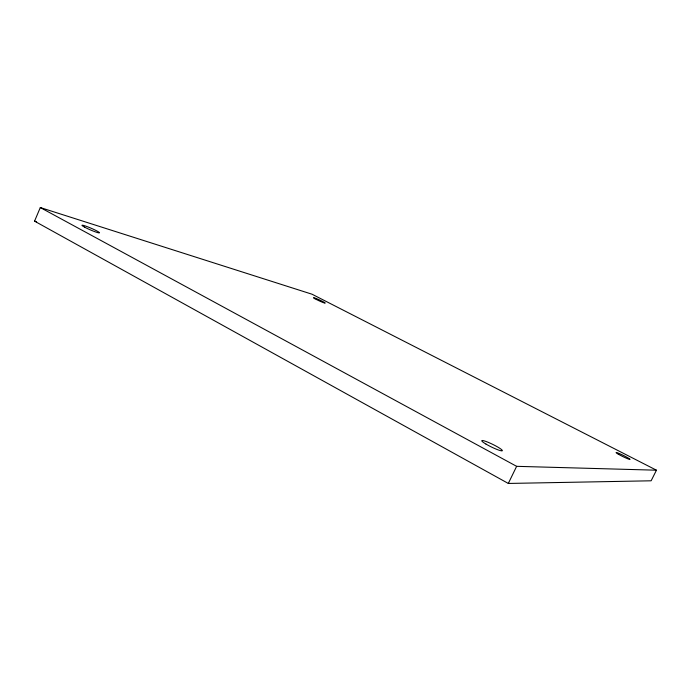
<?xml version="1.0" encoding="UTF-8"?>
<svg xmlns="http://www.w3.org/2000/svg" width="691" height="691" viewBox="0 0 691 691"><rect width="100%" height="100%" fill="white"/><g stroke="black" fill="none" stroke-linecap="round" stroke-linejoin="round"><path stroke-width="1.04" d="M34.55 221.146L40.303 207.55L312.047 294.219L656.45 470.2L651.129 480.798L508.308 483.45L34.55 221.146L36.614 221.768M508.308 483.45L516.635 466.33L656.45 470.2M40.303 207.55L516.635 466.33M618.29 454.151A7.774 0.631 26.2 0 0 629.881 459.455A7.774 0.631 26.2 0 0 621.114 454.341A7.774 0.631 26.2 0 0 618.29 454.151M315.113 298.832A6.521 0.484 24.7 0 0 325.098 303.168A6.521 0.484 24.7 0 0 318.033 299.281A6.521 0.484 24.7 0 0 315.113 298.832M486.023 444.106A11.436 1.46 26 0 0 502.314 450.739A11.436 1.46 26 0 0 487.881 442.197A11.436 1.46 26 0 0 486.023 444.106M84.57 227.14A9.544 0.916 23.3 0 0 99.193 232.91A9.544 0.916 23.3 0 0 88.327 227.071A9.544 0.916 23.3 0 0 84.57 227.14"/></g></svg>
